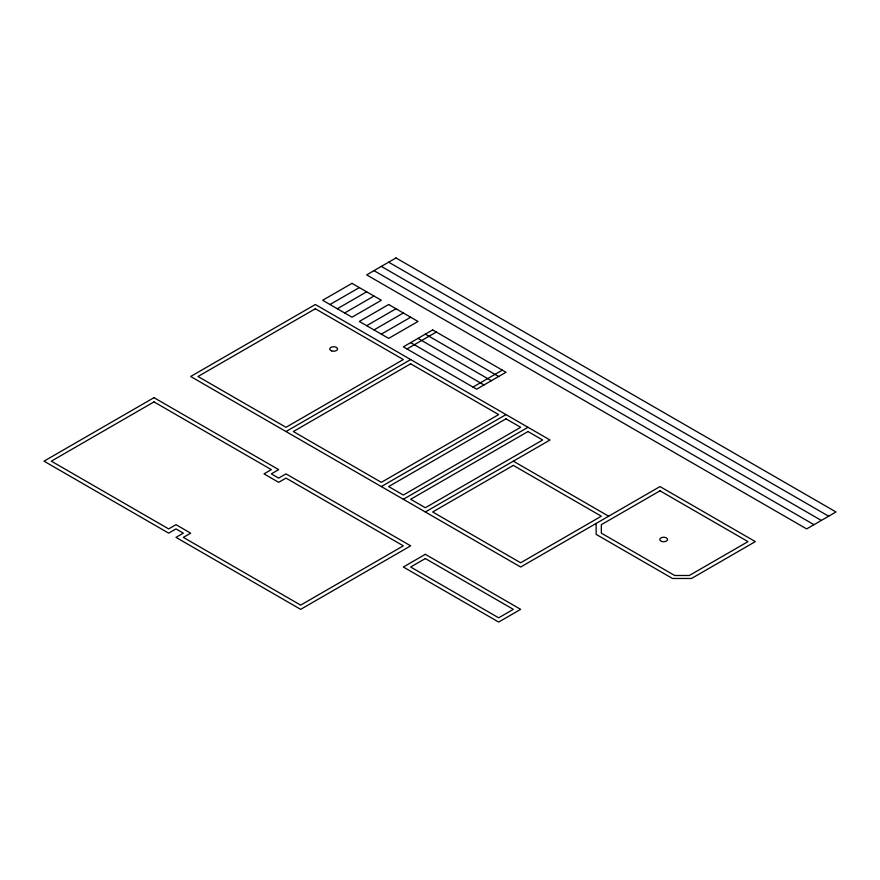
<?xml version="1.0" encoding="UTF-8"?>
<svg xmlns="http://www.w3.org/2000/svg" width="880" height="880" viewBox="0 0 880 880"><rect width="100%" height="100%" fill="white"/><g stroke="black" fill="none" stroke-linecap="round" stroke-linejoin="round"><path stroke-width="1.32" d="M330 304.513L359.337 287.584M337.337 308.748L366.663 291.819M344.663 312.983L374 296.054M366.663 325.688L396 308.748M374 329.923L403.337 312.983M381.337 334.158L410.663 317.218M407 348.975L436.337 332.035M286 431.53L410.663 359.557M473 387.079L502.337 370.139M381.337 486.574L506 414.601M403.337 499.279L528 427.295M425.337 511.973L550 440L315.337 304.513L190.663 376.497L520.663 567.017L660 486.574L755.337 541.618L691.482 578.479L672.518 578.479L596.145 534.38L596.145 523.435M388.663 262.174L828.663 516.208M381.337 266.409L821.337 520.443M374 270.644L814 524.678M425.337 334.158L498.663 376.497M418 338.382L491.337 380.721M410.663 342.617L484 384.956M513.337 461.164L608.663 516.208M154 397.661L44 461.164L168.663 533.148L176 528.913L183.337 533.148L176 537.383L300.663 609.356L410.663 545.842L286 473.869L278.663 478.104L271.337 473.869L278.663 469.634L154 397.661M352 283.349L322.663 300.278L352 317.218L381.337 300.278L352 283.349M396 257.939L366.663 274.879L806.663 528.913L836 511.973L396 257.939M154 401.896L51.337 461.164L168.663 528.913L176 524.678L190.663 533.148L183.337 537.383L300.663 605.121L403.337 545.842L286 478.104L278.663 482.339L264 473.869L271.337 469.634L154 401.896M315.337 308.748L198 376.497L286 427.295L403.337 359.557L315.337 308.748M388.663 304.513L359.337 321.453L388.663 338.382L418 321.453L388.663 304.513M432.663 329.923L403.337 346.852L476.663 389.191L506 372.262L432.663 329.923M410.663 363.792L293.337 431.53L381.337 482.339L498.663 414.601L410.663 363.792M506 418.836L388.663 486.574L403.337 495.044L520.663 427.295L506 418.836M528 431.53L410.663 499.279L425.337 507.738L542.663 440L528 431.53M513.337 465.399L432.663 511.973L520.663 562.782L601.337 516.208L513.337 465.399M425.337 554.312L403.337 567.017L498.663 622.061L520.663 609.356L425.337 554.312M425.337 558.547L410.663 567.017L498.663 617.826L513.337 609.356L425.337 558.547M660 490.809L601.337 524.678L601.337 533.148L674.663 575.487L689.337 575.487L748 541.618L660 490.809M331.727 350.922A3.894 2.244 0 0 0 337.557 348.975A3.894 2.244 0 0 0 331.727 347.028A3.894 2.244 0 0 0 331.727 350.922M661.727 541.442A3.894 2.244 0 0 0 667.557 539.495A3.894 2.244 0 0 0 661.727 537.548A3.894 2.244 0 0 0 661.727 541.442"/></g></svg>
